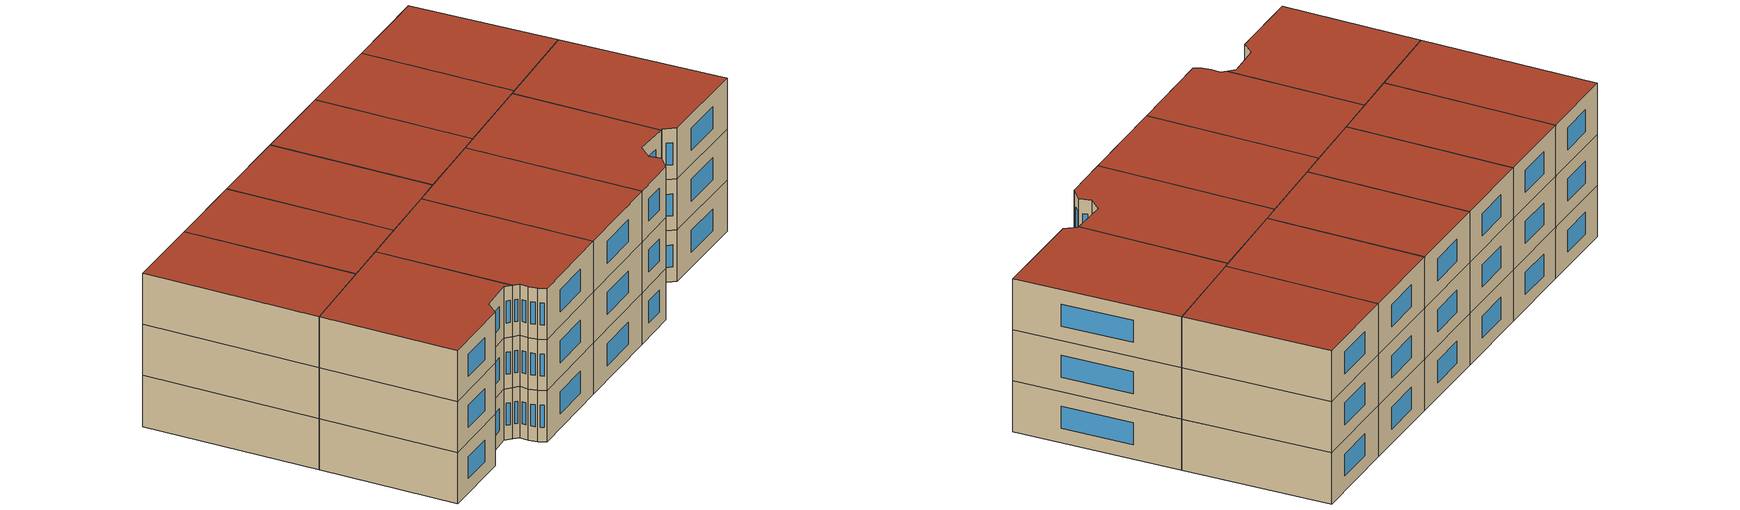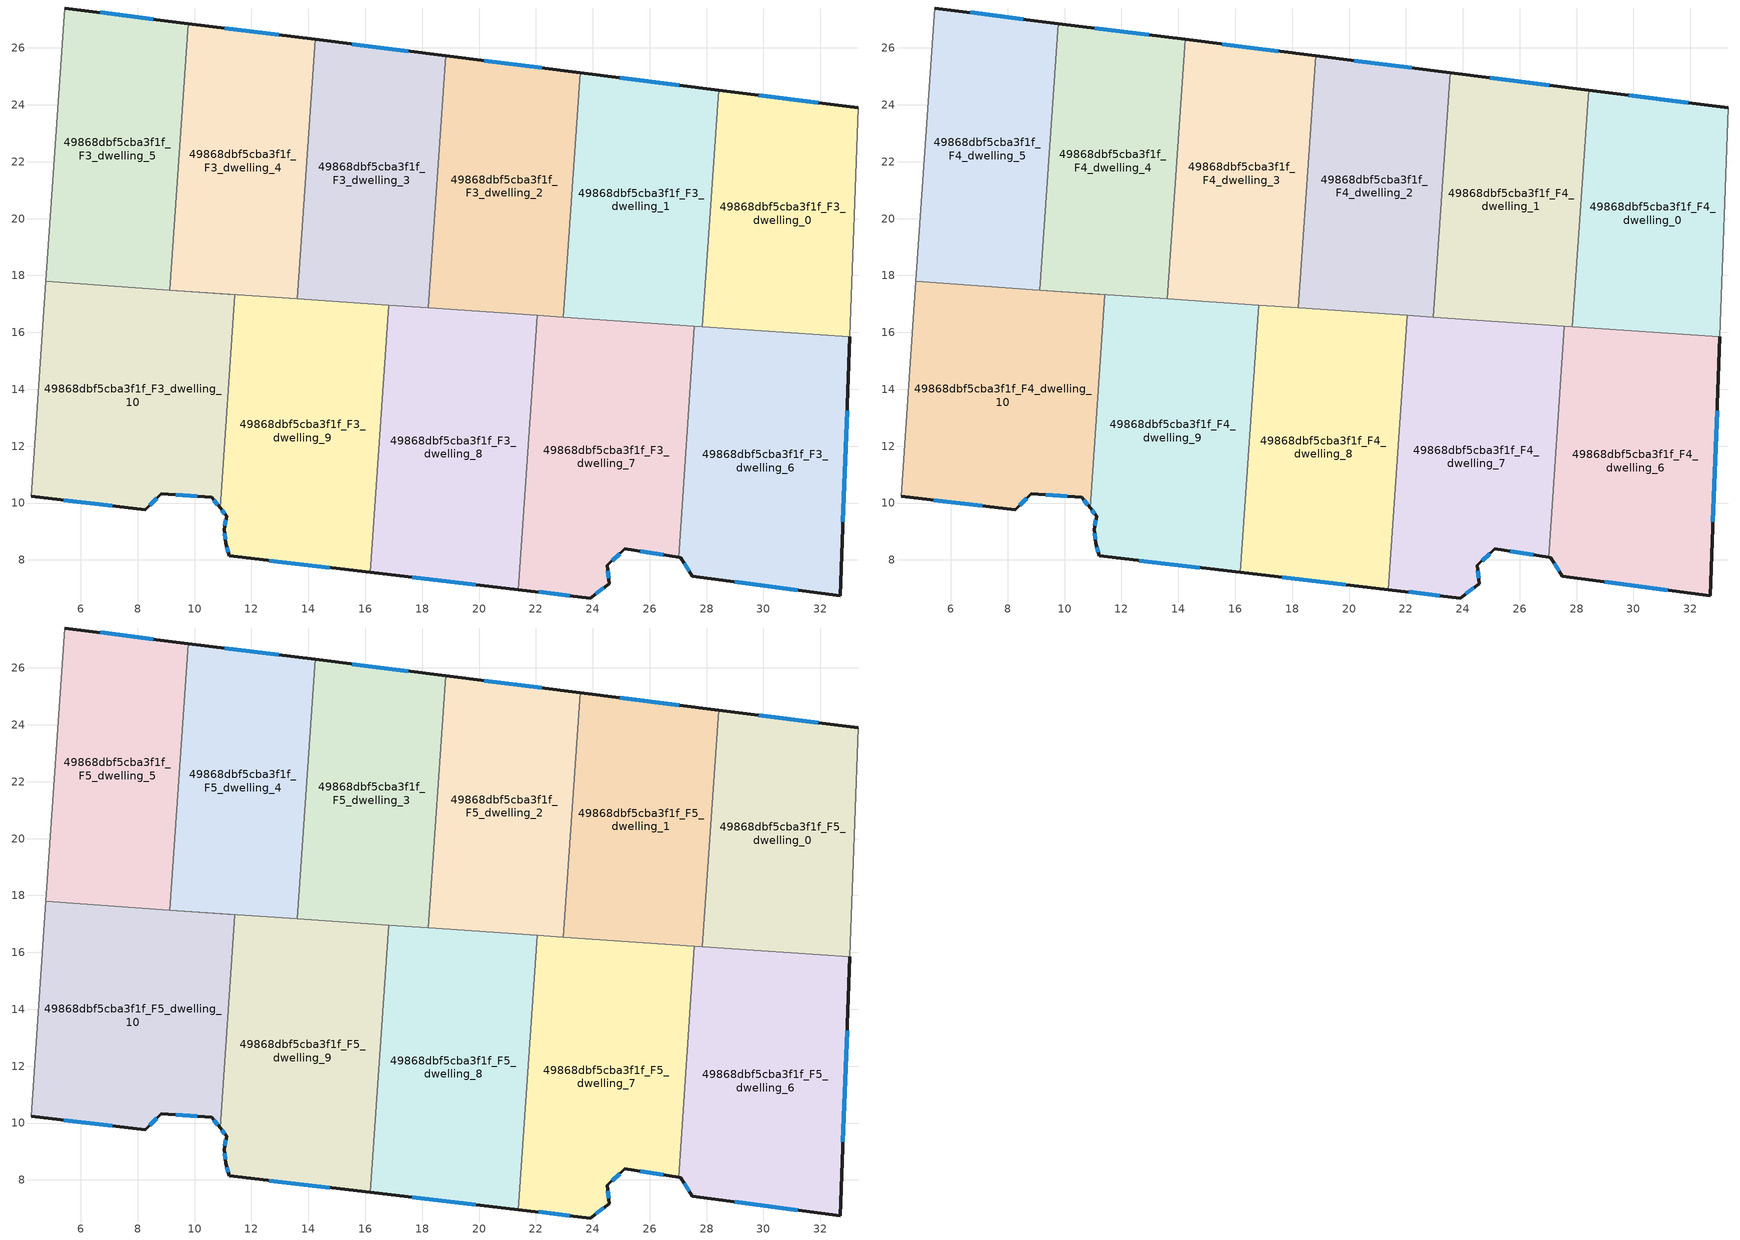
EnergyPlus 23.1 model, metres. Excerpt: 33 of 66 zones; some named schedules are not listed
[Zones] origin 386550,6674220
49868dbf5cba3f1f_F3_dwelling_0
 floor to 49868dbf5cba3f1f_F2_dwelling_0 (EU_floor_Construction): 33.34,23.9 33.03,15.84 27.85,16.2 28.42,24.52 z9
 wall outside (EU_wall_Construction): 33.34,23.9 28.42,24.52 z9:12
 wall adiabatic (EU_wall_Construction): 33.03,15.84 33.34,23.9 z9:12
 wall to 49868dbf5cba3f1f_F3_dwelling_1 (EU_wall_Construction): 28.42,24.52 27.85,16.2 z9:12
 wall to 49868dbf5cba3f1f_F3_dwelling_6 (EU_wall_Construction): 27.85,16.2 33.03,15.84 z9:12
 window (EU_Window_Construction): 31.93,24.08 29.83,24.34 z9.86:11.14
49868dbf5cba3f1f_F3_dwelling_1
 floor to 49868dbf5cba3f1f_F2_dwelling_1 (EU_floor_Construction): 28.42,24.52 27.85,16.2 22.96,16.53 23.55,25.13 z9
 wall outside (EU_wall_Construction): 28.42,24.52 23.55,25.13 z9:12
 wall to 49868dbf5cba3f1f_F3_dwelling_2 (EU_wall_Construction): 23.55,25.13 22.96,16.53 z9:12
 wall to 49868dbf5cba3f1f_F3_dwelling_7 (EU_wall_Construction): 22.96,16.53 27.57,16.21 z9:12
 wall to 49868dbf5cba3f1f_F3_dwelling_6 (EU_wall_Construction): 27.57,16.21 27.85,16.2 z9:12
 window (EU_Window_Construction): 27.03,24.69 24.94,24.96 z9.86:11.14
49868dbf5cba3f1f_F3_dwelling_10
 floor to 49868dbf5cba3f1f_F2_dwelling_10 (EU_floor_Construction): 11.41,17.33 10.89,9.83 10.6,10.21 8.83,10.33 8.26,9.76 4.25,10.24 4.77,17.79 z9
 wall outside (EU_wall_Construction): 4.25,10.24 8.26,9.76 8.83,10.33 10.6,10.21 10.89,9.83 z9:12
 wall adiabatic (EU_wall_Construction): 4.77,17.79 4.25,10.24 z9:12
 wall to 49868dbf5cba3f1f_F3_dwelling_9 (EU_wall_Construction): 10.89,9.83 11.41,17.33 9.13,17.49 z9:12
 wall to 49868dbf5cba3f1f_F3_dwelling_5 (EU_wall_Construction): 9.13,17.49 4.77,17.79 z9:12
 window (EU_Window_Construction): 5.4,10.1 7.11,9.9 / 10.68,10.1 10.81,9.94 / 9.34,10.29 10.09,10.24 / 8.42,9.92 8.67,10.17 z9.86:11.14
49868dbf5cba3f1f_F3_dwelling_2
 floor to 49868dbf5cba3f1f_F2_dwelling_2 (EU_floor_Construction): 23.55,25.13 22.96,16.53 18.21,16.86 18.83,25.72 z9
 wall outside (EU_wall_Construction): 23.55,25.13 18.83,25.72 z9:12
 wall to 49868dbf5cba3f1f_F3_dwelling_3 (EU_wall_Construction): 18.83,25.72 18.21,16.86 z9:12
 wall to 49868dbf5cba3f1f_F3_dwelling_8 (EU_wall_Construction): 18.21,16.86 22.04,16.6 z9:12
 wall to 49868dbf5cba3f1f_F3_dwelling_7 (EU_wall_Construction): 22.04,16.6 22.96,16.53 z9:12
 window (EU_Window_Construction): 22.2,25.3 20.18,25.55 z9.86:11.14
49868dbf5cba3f1f_F3_dwelling_3
 floor to 49868dbf5cba3f1f_F2_dwelling_3 (EU_floor_Construction): 18.83,25.72 18.21,16.86 13.61,17.18 14.24,26.3 z9
 wall outside (EU_wall_Construction): 18.83,25.72 14.24,26.3 z9:12
 wall to 49868dbf5cba3f1f_F3_dwelling_4 (EU_wall_Construction): 14.24,26.3 13.61,17.18 z9:12
 wall to 49868dbf5cba3f1f_F3_dwelling_9 (EU_wall_Construction): 13.61,17.18 16.82,16.96 z9:12
 wall to 49868dbf5cba3f1f_F3_dwelling_8 (EU_wall_Construction): 16.82,16.96 18.21,16.86 z9:12
 window (EU_Window_Construction): 17.52,25.89 15.55,26.13 z9.86:11.14
49868dbf5cba3f1f_F3_dwelling_4
 floor to 49868dbf5cba3f1f_F2_dwelling_4 (EU_floor_Construction): 14.24,26.3 13.61,17.18 9.13,17.49 9.78,26.86 z9
 wall outside (EU_wall_Construction): 14.24,26.3 9.78,26.86 z9:12
 wall to 49868dbf5cba3f1f_F3_dwelling_5 (EU_wall_Construction): 9.78,26.86 9.13,17.49 z9:12
 wall to 49868dbf5cba3f1f_F3_dwelling_9 (EU_wall_Construction): 9.13,17.49 13.61,17.18 z9:12
 window (EU_Window_Construction): 12.97,26.46 11.05,26.7 z9.86:11.14
49868dbf5cba3f1f_F3_dwelling_5
 floor to 49868dbf5cba3f1f_F2_dwelling_5 (EU_floor_Construction): 9.78,26.86 9.13,17.49 4.77,17.79 5.44,27.4 z9
 wall outside (EU_wall_Construction): 9.78,26.86 5.44,27.4 z9:12
 wall adiabatic (EU_wall_Construction): 5.44,27.4 4.77,17.79 z9:12
 window (EU_Window_Construction): 8.54,27.01 6.68,27.25 z9.86:11.14
49868dbf5cba3f1f_F3_dwelling_6
 floor to 49868dbf5cba3f1f_F2_dwelling_6 (EU_floor_Construction): 33.03,15.84 32.7,6.74 27.5,7.43 27.1,8.07 27.01,8.09 27.57,16.21 z9
 wall outside (EU_wall_Construction): 27.01,8.09 27.1,8.07 27.5,7.43 32.7,6.74 33.03,15.84 z9:12
 wall to 49868dbf5cba3f1f_F3_dwelling_7 (EU_wall_Construction): 27.57,16.21 27.01,8.09 z9:12
 window (EU_Window_Construction): 32.79,9.34 32.94,13.24 / 28.98,7.23 31.21,6.94 / 27.21,7.89 27.38,7.61 z9.86:11.14
49868dbf5cba3f1f_F3_dwelling_7
 floor to 49868dbf5cba3f1f_F2_dwelling_7 (EU_floor_Construction): 27.57,16.21 27.01,8.09 25.13,8.39 24.51,7.81 24.58,7.16 23.91,6.66 21.37,6.96 22.04,16.6 z9
 wall outside (EU_wall_Construction): 21.37,6.96 23.91,6.66 24.58,7.16 24.51,7.81 25.13,8.39 27.01,8.09 z9:12
 wall to 49868dbf5cba3f1f_F3_dwelling_8 (EU_wall_Construction): 22.04,16.6 21.37,6.96 z9:12
 window (EU_Window_Construction): 24.1,6.8 24.39,7.02 / 22.1,6.87 23.19,6.75 / 25.67,8.3 26.47,8.17 / 24.69,7.98 24.95,8.23 / 24.56,7.35 24.53,7.63 z9.86:11.14
49868dbf5cba3f1f_F3_dwelling_8
 floor to 49868dbf5cba3f1f_F2_dwelling_8 (EU_floor_Construction): 22.04,16.6 21.37,6.96 16.17,7.57 16.82,16.96 z9
 wall outside (EU_wall_Construction): 16.17,7.57 21.37,6.96 z9:12
 wall to 49868dbf5cba3f1f_F3_dwelling_9 (EU_wall_Construction): 16.82,16.96 16.17,7.57 z9:12
 window (EU_Window_Construction): 17.66,7.39 19.89,7.13 z9.86:11.14
49868dbf5cba3f1f_F3_dwelling_9
 floor to 49868dbf5cba3f1f_F2_dwelling_9 (EU_floor_Construction): 16.82,16.96 16.17,7.57 11.22,8.14 11.09,8.58 11.04,9.08 11.12,9.54 10.89,9.83 11.41,17.33 9.13,17.49 z9
 wall outside (EU_wall_Construction): 10.89,9.83 11.12,9.54 11.04,9.08 11.09,8.58 11.22,8.14 16.17,7.57 z9:12
 window (EU_Window_Construction): 10.96,9.75 11.06,9.63 / 12.63,7.98 14.76,7.73 / 11.13,8.45 11.18,8.27 / 11.06,8.93 11.08,8.72 / 11.1,9.41 11.07,9.21 z9.86:11.14
49868dbf5cba3f1f_F4_dwelling_0
 floor to 49868dbf5cba3f1f_F3_dwelling_0 (EU_floor_Construction): 33.34,23.9 33.03,15.84 27.85,16.2 28.42,24.52 z12
 wall outside (EU_wall_Construction): 33.34,23.9 28.42,24.52 z12:15
 wall adiabatic (EU_wall_Construction): 33.03,15.84 33.34,23.9 z12:15
 wall to 49868dbf5cba3f1f_F4_dwelling_1 (EU_wall_Construction): 28.42,24.52 27.85,16.2 z12:15
 wall to 49868dbf5cba3f1f_F4_dwelling_6 (EU_wall_Construction): 27.85,16.2 33.03,15.84 z12:15
 window (EU_Window_Construction): 31.93,24.08 29.83,24.34 z12.86:14.14
49868dbf5cba3f1f_F4_dwelling_1
 floor to 49868dbf5cba3f1f_F3_dwelling_1 (EU_floor_Construction): 28.42,24.52 27.85,16.2 22.96,16.53 23.55,25.13 z12
 wall outside (EU_wall_Construction): 28.42,24.52 23.55,25.13 z12:15
 wall to 49868dbf5cba3f1f_F4_dwelling_2 (EU_wall_Construction): 23.55,25.13 22.96,16.53 z12:15
 wall to 49868dbf5cba3f1f_F4_dwelling_7 (EU_wall_Construction): 22.96,16.53 27.57,16.21 z12:15
 wall to 49868dbf5cba3f1f_F4_dwelling_6 (EU_wall_Construction): 27.57,16.21 27.85,16.2 z12:15
 window (EU_Window_Construction): 27.03,24.69 24.94,24.96 z12.86:14.14
49868dbf5cba3f1f_F4_dwelling_10
 floor to 49868dbf5cba3f1f_F3_dwelling_10 (EU_floor_Construction): 11.41,17.33 10.89,9.83 10.6,10.21 8.83,10.33 8.26,9.76 4.25,10.24 4.77,17.79 z12
 wall outside (EU_wall_Construction): 4.25,10.24 8.26,9.76 8.83,10.33 10.6,10.21 10.89,9.83 z12:15
 wall adiabatic (EU_wall_Construction): 4.77,17.79 4.25,10.24 z12:15
 wall to 49868dbf5cba3f1f_F4_dwelling_9 (EU_wall_Construction): 10.89,9.83 11.41,17.33 9.13,17.49 z12:15
 wall to 49868dbf5cba3f1f_F4_dwelling_5 (EU_wall_Construction): 9.13,17.49 4.77,17.79 z12:15
 window (EU_Window_Construction): 5.4,10.1 7.11,9.9 / 10.68,10.1 10.81,9.94 / 9.34,10.29 10.09,10.24 / 8.42,9.92 8.67,10.17 z12.86:14.14
49868dbf5cba3f1f_F4_dwelling_2
 floor to 49868dbf5cba3f1f_F3_dwelling_2 (EU_floor_Construction): 23.55,25.13 22.96,16.53 18.21,16.86 18.83,25.72 z12
 wall outside (EU_wall_Construction): 23.55,25.13 18.83,25.72 z12:15
 wall to 49868dbf5cba3f1f_F4_dwelling_3 (EU_wall_Construction): 18.83,25.72 18.21,16.86 z12:15
 wall to 49868dbf5cba3f1f_F4_dwelling_8 (EU_wall_Construction): 18.21,16.86 22.04,16.6 z12:15
 wall to 49868dbf5cba3f1f_F4_dwelling_7 (EU_wall_Construction): 22.04,16.6 22.96,16.53 z12:15
 window (EU_Window_Construction): 22.2,25.3 20.18,25.55 z12.86:14.14
49868dbf5cba3f1f_F4_dwelling_3
 floor to 49868dbf5cba3f1f_F3_dwelling_3 (EU_floor_Construction): 18.83,25.72 18.21,16.86 13.61,17.18 14.24,26.3 z12
 wall outside (EU_wall_Construction): 18.83,25.72 14.24,26.3 z12:15
 wall to 49868dbf5cba3f1f_F4_dwelling_4 (EU_wall_Construction): 14.24,26.3 13.61,17.18 z12:15
 wall to 49868dbf5cba3f1f_F4_dwelling_9 (EU_wall_Construction): 13.61,17.18 16.82,16.96 z12:15
 wall to 49868dbf5cba3f1f_F4_dwelling_8 (EU_wall_Construction): 16.82,16.96 18.21,16.86 z12:15
 window (EU_Window_Construction): 17.52,25.89 15.55,26.13 z12.86:14.14
49868dbf5cba3f1f_F4_dwelling_4
 floor to 49868dbf5cba3f1f_F3_dwelling_4 (EU_floor_Construction): 14.24,26.3 13.61,17.18 9.13,17.49 9.78,26.86 z12
 wall outside (EU_wall_Construction): 14.24,26.3 9.78,26.86 z12:15
 wall to 49868dbf5cba3f1f_F4_dwelling_5 (EU_wall_Construction): 9.78,26.86 9.13,17.49 z12:15
 wall to 49868dbf5cba3f1f_F4_dwelling_9 (EU_wall_Construction): 9.13,17.49 13.61,17.18 z12:15
 window (EU_Window_Construction): 12.97,26.46 11.05,26.7 z12.86:14.14
49868dbf5cba3f1f_F4_dwelling_5
 floor to 49868dbf5cba3f1f_F3_dwelling_5 (EU_floor_Construction): 9.78,26.86 9.13,17.49 4.77,17.79 5.44,27.4 z12
 wall outside (EU_wall_Construction): 9.78,26.86 5.44,27.4 z12:15
 wall adiabatic (EU_wall_Construction): 5.44,27.4 4.77,17.79 z12:15
 window (EU_Window_Construction): 8.54,27.01 6.68,27.25 z12.86:14.14
49868dbf5cba3f1f_F4_dwelling_6
 floor to 49868dbf5cba3f1f_F3_dwelling_6 (EU_floor_Construction): 33.03,15.84 32.7,6.74 27.5,7.43 27.1,8.07 27.01,8.09 27.57,16.21 z12
 wall outside (EU_wall_Construction): 27.01,8.09 27.1,8.07 27.5,7.43 32.7,6.74 33.03,15.84 z12:15
 wall to 49868dbf5cba3f1f_F4_dwelling_7 (EU_wall_Construction): 27.57,16.21 27.01,8.09 z12:15
 window (EU_Window_Construction): 32.79,9.34 32.94,13.24 / 28.98,7.23 31.21,6.94 / 27.21,7.89 27.38,7.61 z12.86:14.14
49868dbf5cba3f1f_F4_dwelling_7
 floor to 49868dbf5cba3f1f_F3_dwelling_7 (EU_floor_Construction): 27.57,16.21 27.01,8.09 25.13,8.39 24.51,7.81 24.58,7.16 23.91,6.66 21.37,6.96 22.04,16.6 z12
 wall outside (EU_wall_Construction): 21.37,6.96 23.91,6.66 24.58,7.16 24.51,7.81 25.13,8.39 27.01,8.09 z12:15
 wall to 49868dbf5cba3f1f_F4_dwelling_8 (EU_wall_Construction): 22.04,16.6 21.37,6.96 z12:15
 window (EU_Window_Construction): 24.1,6.8 24.39,7.02 / 22.1,6.87 23.19,6.75 / 25.67,8.3 26.47,8.17 / 24.69,7.98 24.95,8.23 / 24.56,7.35 24.53,7.63 z12.86:14.14
49868dbf5cba3f1f_F4_dwelling_8
 floor to 49868dbf5cba3f1f_F3_dwelling_8 (EU_floor_Construction): 22.04,16.6 21.37,6.96 16.17,7.57 16.82,16.96 z12
 wall outside (EU_wall_Construction): 16.17,7.57 21.37,6.96 z12:15
 wall to 49868dbf5cba3f1f_F4_dwelling_9 (EU_wall_Construction): 16.82,16.96 16.17,7.57 z12:15
 window (EU_Window_Construction): 17.66,7.39 19.89,7.13 z12.86:14.14
49868dbf5cba3f1f_F4_dwelling_9
 floor to 49868dbf5cba3f1f_F3_dwelling_9 (EU_floor_Construction): 16.82,16.96 16.17,7.57 11.22,8.14 11.09,8.58 11.04,9.08 11.12,9.54 10.89,9.83 11.41,17.33 9.13,17.49 z12
 wall outside (EU_wall_Construction): 10.89,9.83 11.12,9.54 11.04,9.08 11.09,8.58 11.22,8.14 16.17,7.57 z12:15
 window (EU_Window_Construction): 10.96,9.75 11.06,9.63 / 12.63,7.98 14.76,7.73 / 11.13,8.45 11.18,8.27 / 11.06,8.93 11.08,8.72 / 11.1,9.41 11.07,9.21 z12.86:14.14
49868dbf5cba3f1f_F5_dwelling_0
 floor to 49868dbf5cba3f1f_F4_dwelling_0 (EU_floor_Construction): 33.34,23.9 33.03,15.84 27.85,16.2 28.42,24.52 z15
 wall outside (EU_wall_Construction): 33.34,23.9 28.42,24.52 z15:18
 wall adiabatic (EU_wall_Construction): 33.03,15.84 33.34,23.9 z15:18
 wall to 49868dbf5cba3f1f_F5_dwelling_1 (EU_wall_Construction): 28.42,24.52 27.85,16.2 z15:18
 wall to 49868dbf5cba3f1f_F5_dwelling_6 (EU_wall_Construction): 27.85,16.2 33.03,15.84 z15:18
 window (EU_Window_Construction): 31.93,24.08 29.83,24.34 z15.86:17.14
 roof outside (EU_roof_Construction): 33.03,15.84 33.34,23.9 28.42,24.52 27.85,16.2 z18
49868dbf5cba3f1f_F5_dwelling_1
 floor to 49868dbf5cba3f1f_F4_dwelling_1 (EU_floor_Construction): 28.42,24.52 27.85,16.2 22.96,16.53 23.55,25.13 z15
 wall outside (EU_wall_Construction): 28.42,24.52 23.55,25.13 z15:18
 wall to 49868dbf5cba3f1f_F5_dwelling_2 (EU_wall_Construction): 23.55,25.13 22.96,16.53 z15:18
 wall to 49868dbf5cba3f1f_F5_dwelling_7 (EU_wall_Construction): 22.96,16.53 27.57,16.21 z15:18
 wall to 49868dbf5cba3f1f_F5_dwelling_6 (EU_wall_Construction): 27.57,16.21 27.85,16.2 z15:18
 window (EU_Window_Construction): 27.03,24.69 24.94,24.96 z15.86:17.14
 roof outside (EU_roof_Construction): 27.85,16.2 28.42,24.52 23.55,25.13 22.96,16.53 z18
49868dbf5cba3f1f_F5_dwelling_10
 floor to 49868dbf5cba3f1f_F4_dwelling_10 (EU_floor_Construction): 11.41,17.33 10.89,9.83 10.6,10.21 8.83,10.33 8.26,9.76 4.25,10.24 4.77,17.79 z15
 wall outside (EU_wall_Construction): 4.25,10.24 8.26,9.76 8.83,10.33 10.6,10.21 10.89,9.83 z15:18
 wall adiabatic (EU_wall_Construction): 4.77,17.79 4.25,10.24 z15:18
 wall to 49868dbf5cba3f1f_F5_dwelling_9 (EU_wall_Construction): 10.89,9.83 11.41,17.33 9.13,17.49 z15:18
 wall to 49868dbf5cba3f1f_F5_dwelling_5 (EU_wall_Construction): 9.13,17.49 4.77,17.79 z15:18
 window (EU_Window_Construction): 5.4,10.1 7.11,9.9 / 10.68,10.1 10.81,9.94 / 9.34,10.29 10.09,10.24 / 8.42,9.92 8.67,10.17 z15.86:17.14
 roof outside (EU_roof_Construction): 10.89,9.83 11.41,17.33 4.77,17.79 4.25,10.24 8.26,9.76 8.83,10.33 10.6,10.21 z18
49868dbf5cba3f1f_F5_dwelling_2
 floor to 49868dbf5cba3f1f_F4_dwelling_2 (EU_floor_Construction): 23.55,25.13 22.96,16.53 18.21,16.86 18.83,25.72 z15
 wall outside (EU_wall_Construction): 23.55,25.13 18.83,25.72 z15:18
 wall to 49868dbf5cba3f1f_F5_dwelling_3 (EU_wall_Construction): 18.83,25.72 18.21,16.86 z15:18
 wall to 49868dbf5cba3f1f_F5_dwelling_8 (EU_wall_Construction): 18.21,16.86 22.04,16.6 z15:18
 wall to 49868dbf5cba3f1f_F5_dwelling_7 (EU_wall_Construction): 22.04,16.6 22.96,16.53 z15:18
 window (EU_Window_Construction): 22.2,25.3 20.18,25.55 z15.86:17.14
 roof outside (EU_roof_Construction): 22.96,16.53 23.55,25.13 18.83,25.72 18.21,16.86 z18
49868dbf5cba3f1f_F5_dwelling_3
 floor to 49868dbf5cba3f1f_F4_dwelling_3 (EU_floor_Construction): 18.83,25.72 18.21,16.86 13.61,17.18 14.24,26.3 z15
 wall outside (EU_wall_Construction): 18.83,25.72 14.24,26.3 z15:18
 wall to 49868dbf5cba3f1f_F5_dwelling_4 (EU_wall_Construction): 14.24,26.3 13.61,17.18 z15:18
 wall to 49868dbf5cba3f1f_F5_dwelling_9 (EU_wall_Construction): 13.61,17.18 16.82,16.96 z15:18
 wall to 49868dbf5cba3f1f_F5_dwelling_8 (EU_wall_Construction): 16.82,16.96 18.21,16.86 z15:18
 window (EU_Window_Construction): 17.52,25.89 15.55,26.13 z15.86:17.14
 roof outside (EU_roof_Construction): 18.21,16.86 18.83,25.72 14.24,26.3 13.61,17.18 z18
49868dbf5cba3f1f_F5_dwelling_4
 floor to 49868dbf5cba3f1f_F4_dwelling_4 (EU_floor_Construction): 14.24,26.3 13.61,17.18 9.13,17.49 9.78,26.86 z15
 wall outside (EU_wall_Construction): 14.24,26.3 9.78,26.86 z15:18
 wall to 49868dbf5cba3f1f_F5_dwelling_5 (EU_wall_Construction): 9.78,26.86 9.13,17.49 z15:18
 wall to 49868dbf5cba3f1f_F5_dwelling_9 (EU_wall_Construction): 9.13,17.49 13.61,17.18 z15:18
 window (EU_Window_Construction): 12.97,26.46 11.05,26.7 z15.86:17.14
 roof outside (EU_roof_Construction): 13.61,17.18 14.24,26.3 9.78,26.86 9.13,17.49 z18
49868dbf5cba3f1f_F5_dwelling_5
 floor to 49868dbf5cba3f1f_F4_dwelling_5 (EU_floor_Construction): 9.78,26.86 9.13,17.49 4.77,17.79 5.44,27.4 z15
 wall outside (EU_wall_Construction): 9.78,26.86 5.44,27.4 z15:18
 wall adiabatic (EU_wall_Construction): 5.44,27.4 4.77,17.79 z15:18
 window (EU_Window_Construction): 8.54,27.01 6.68,27.25 z15.86:17.14
 roof outside (EU_roof_Construction): 9.13,17.49 9.78,26.86 5.44,27.4 4.77,17.79 z18
49868dbf5cba3f1f_F5_dwelling_6
 floor to 49868dbf5cba3f1f_F4_dwelling_6 (EU_floor_Construction): 33.03,15.84 32.7,6.74 27.5,7.43 27.1,8.07 27.01,8.09 27.57,16.21 z15
 wall outside (EU_wall_Construction): 27.01,8.09 27.1,8.07 27.5,7.43 32.7,6.74 33.03,15.84 z15:18
 wall to 49868dbf5cba3f1f_F5_dwelling_7 (EU_wall_Construction): 27.57,16.21 27.01,8.09 z15:18
 window (EU_Window_Construction): 32.79,9.34 32.94,13.24 / 28.98,7.23 31.21,6.94 / 27.21,7.89 27.38,7.61 z15.86:17.14
 roof outside (EU_roof_Construction): 32.7,6.74 33.03,15.84 27.57,16.21 27.01,8.09 27.1,8.07 27.5,7.43 z18
49868dbf5cba3f1f_F5_dwelling_7
 floor to 49868dbf5cba3f1f_F4_dwelling_7 (EU_floor_Construction): 27.57,16.21 27.01,8.09 25.13,8.39 24.51,7.81 24.58,7.16 23.91,6.66 21.37,6.96 22.04,16.6 z15
 wall outside (EU_wall_Construction): 21.37,6.96 23.91,6.66 24.58,7.16 24.51,7.81 25.13,8.39 27.01,8.09 z15:18
 wall to 49868dbf5cba3f1f_F5_dwelling_8 (EU_wall_Construction): 22.04,16.6 21.37,6.96 z15:18
 window (EU_Window_Construction): 24.1,6.8 24.39,7.02 / 22.1,6.87 23.19,6.75 / 25.67,8.3 26.47,8.17 / 24.69,7.98 24.95,8.23 / 24.56,7.35 24.53,7.63 z15.86:17.14
 roof outside (EU_roof_Construction): 27.01,8.09 27.57,16.21 22.04,16.6 21.37,6.96 23.91,6.66 24.58,7.16 24.51,7.81 25.13,8.39 z18
49868dbf5cba3f1f_F5_dwelling_8
 floor to 49868dbf5cba3f1f_F4_dwelling_8 (EU_floor_Construction): 22.04,16.6 21.37,6.96 16.17,7.57 16.82,16.96 z15
 wall outside (EU_wall_Construction): 16.17,7.57 21.37,6.96 z15:18
 wall to 49868dbf5cba3f1f_F5_dwelling_9 (EU_wall_Construction): 16.82,16.96 16.17,7.57 z15:18
 window (EU_Window_Construction): 17.66,7.39 19.89,7.13 z15.86:17.14
 roof outside (EU_roof_Construction): 21.37,6.96 22.04,16.6 16.82,16.96 16.17,7.57 z18
49868dbf5cba3f1f_F5_dwelling_9
 floor to 49868dbf5cba3f1f_F4_dwelling_9 (EU_floor_Construction): 16.82,16.96 16.17,7.57 11.22,8.14 11.09,8.58 11.04,9.08 11.12,9.54 10.89,9.83 11.41,17.33 9.13,17.49 z15
 wall outside (EU_wall_Construction): 10.89,9.83 11.12,9.54 11.04,9.08 11.09,8.58 11.22,8.14 16.17,7.57 z15:18
 window (EU_Window_Construction): 10.96,9.75 11.06,9.63 / 12.63,7.98 14.76,7.73 / 11.13,8.45 11.18,8.27 / 11.06,8.93 11.08,8.72 / 11.1,9.41 11.07,9.21 z15.86:17.14
 roof outside (EU_roof_Construction): 16.17,7.57 16.82,16.96 9.13,17.49 11.41,17.33 10.89,9.83 11.12,9.54 11.04,9.08 11.09,8.58 11.22,8.14 z18
[Building]
EU S2 Campaign: North Axis=0; Terrain=City; Solar Distribution=FullExterior
[Site:Location]
Helsinki-Vantaa.AP: Latitude=60.317; Longitude=24.963; Time Zone=2; Elevation=54.6
[SizingPeriod:WeatherFileDays]
AnnualSizingPeriod: Begin Month=1; Begin Day of Month=1; End Month=12; End Day of Month=31; Day of Week for Start Day=Monday; Use Weather File Daylight Saving Period=No; Use Weather File Rain and Snow Indicators=No
[MATERIAL]
EU_InternalMass_Material: Roughness=MediumRough; Thickness=0.1; Conductivity=1; Density=1800; Specific Heat=900; Thermal Absorptance=0.9; Solar Absorptance=0.7; Visible Absorptance=0.7
[MATERIAL:NOMASS] Roughness=MediumRough; Thermal Absorptance=0.9; Solar Absorptance=0.7; Visible Absorptance=0.7
Name | Thermal Resistance
EU_wall_NoMass | 1.10183
EU_roof_NoMass; EU_floor_NoMass | 1.70606
[WINDOWMATERIAL:SIMPLEGLAZINGSYSTEM]
EU_Window_SimpleGlazing: UFactor=3.11035; Solar Heat Gain Coefficient=0.8; Visible Transmittance=0.8
[CONSTRUCTION]
EU_wall_Construction: EU_wall_NoMass
EU_roof_Construction: EU_roof_NoMass
EU_floor_Construction: EU_floor_NoMass
EU_Window_Construction: EU_Window_SimpleGlazing
EU_InternalMass_Construction: EU_InternalMass_Material
[ZONE] Type=1; Multiplier=1; Ceiling Height=autocalculate; Floor Area=autocalculate; Part of Total Floor Area=Yes
Name | Volume
49868dbf5cba3f1f_F3_dwelling_0; 49868dbf5cba3f1f_F4_dwelling_0; 49868dbf5cba3f1f_F5_dwelling_0 | 124.794
49868dbf5cba3f1f_F3_dwelling_1; 49868dbf5cba3f1f_F4_dwelling_1; 49868dbf5cba3f1f_F5_dwelling_1 | 124.765
49868dbf5cba3f1f_F3_dwelling_10; 49868dbf5cba3f1f_F4_dwelling_10; 49868dbf5cba3f1f_F5_dwelling_10 | 149.733
49868dbf5cba3f1f_F3_dwelling_2; 49868dbf5cba3f1f_F4_dwelling_2; 49868dbf5cba3f1f_F5_dwelling_2 | 124.795
49868dbf5cba3f1f_F3_dwelling_3; 49868dbf5cba3f1f_F4_dwelling_3; 49868dbf5cba3f1f_F5_dwelling_3 | 124.753
49868dbf5cba3f1f_F3_dwelling_4; 49868dbf5cba3f1f_F4_dwelling_4; 49868dbf5cba3f1f_F5_dwelling_4 | 124.785
49868dbf5cba3f1f_F3_dwelling_5; 49868dbf5cba3f1f_F4_dwelling_5; 49868dbf5cba3f1f_F5_dwelling_5 | 124.786
49868dbf5cba3f1f_F3_dwelling_6; 49868dbf5cba3f1f_F4_dwelling_6; 49868dbf5cba3f1f_F5_dwelling_6 | 149.72
49868dbf5cba3f1f_F3_dwelling_7; 49868dbf5cba3f1f_F4_dwelling_7; 49868dbf5cba3f1f_F5_dwelling_7; 49868dbf5cba3f1f_F3_dwelling_8; 49868dbf5cba3f1f_F4_dwelling_8; 49868dbf5cba3f1f_F5_dwelling_8 | 149.737
49868dbf5cba3f1f_F3_dwelling_9; 49868dbf5cba3f1f_F4_dwelling_9; 49868dbf5cba3f1f_F5_dwelling_9 | 149.758
[INTERNALMASS] Construction=EU_InternalMass_Construction
Name | Zone or ZoneList | Surface Area
49868dbf5cba3f1f_F3_dwelling_0_EU_InternalMass | 49868dbf5cba3f1f_F3_dwelling_0 | 41.5981
49868dbf5cba3f1f_F3_dwelling_1_EU_InternalMass | 49868dbf5cba3f1f_F3_dwelling_1 | 41.5885
49868dbf5cba3f1f_F3_dwelling_2_EU_InternalMass | 49868dbf5cba3f1f_F3_dwelling_2 | 41.5985
49868dbf5cba3f1f_F3_dwelling_3_EU_InternalMass | 49868dbf5cba3f1f_F3_dwelling_3 | 41.5842
49868dbf5cba3f1f_F3_dwelling_4_EU_InternalMass | 49868dbf5cba3f1f_F3_dwelling_4 | 41.5954
49868dbf5cba3f1f_F3_dwelling_5_EU_InternalMass | 49868dbf5cba3f1f_F3_dwelling_5 | 41.5951
49868dbf5cba3f1f_F3_dwelling_6_EU_InternalMass | 49868dbf5cba3f1f_F3_dwelling_6 | 49.9071
49868dbf5cba3f1f_F3_dwelling_7_EU_InternalMass | 49868dbf5cba3f1f_F3_dwelling_7 | 49.9119
49868dbf5cba3f1f_F3_dwelling_8_EU_InternalMass | 49868dbf5cba3f1f_F3_dwelling_8 | 49.9124
49868dbf5cba3f1f_F3_dwelling_9_EU_InternalMass | 49868dbf5cba3f1f_F3_dwelling_9 | 49.9209
49868dbf5cba3f1f_F3_dwelling_10_EU_InternalMass | 49868dbf5cba3f1f_F3_dwelling_10 | 49.9105
49868dbf5cba3f1f_F4_dwelling_0_EU_InternalMass | 49868dbf5cba3f1f_F4_dwelling_0 | 41.5981
49868dbf5cba3f1f_F4_dwelling_1_EU_InternalMass | 49868dbf5cba3f1f_F4_dwelling_1 | 41.5885
49868dbf5cba3f1f_F4_dwelling_2_EU_InternalMass | 49868dbf5cba3f1f_F4_dwelling_2 | 41.5985
49868dbf5cba3f1f_F4_dwelling_3_EU_InternalMass | 49868dbf5cba3f1f_F4_dwelling_3 | 41.5842
49868dbf5cba3f1f_F4_dwelling_4_EU_InternalMass | 49868dbf5cba3f1f_F4_dwelling_4 | 41.5954
49868dbf5cba3f1f_F4_dwelling_5_EU_InternalMass | 49868dbf5cba3f1f_F4_dwelling_5 | 41.5951
49868dbf5cba3f1f_F4_dwelling_6_EU_InternalMass | 49868dbf5cba3f1f_F4_dwelling_6 | 49.9071
49868dbf5cba3f1f_F4_dwelling_7_EU_InternalMass | 49868dbf5cba3f1f_F4_dwelling_7 | 49.9119
49868dbf5cba3f1f_F4_dwelling_8_EU_InternalMass | 49868dbf5cba3f1f_F4_dwelling_8 | 49.9124
49868dbf5cba3f1f_F4_dwelling_9_EU_InternalMass | 49868dbf5cba3f1f_F4_dwelling_9 | 49.9209
49868dbf5cba3f1f_F4_dwelling_10_EU_InternalMass | 49868dbf5cba3f1f_F4_dwelling_10 | 49.9105
49868dbf5cba3f1f_F5_dwelling_0_EU_InternalMass | 49868dbf5cba3f1f_F5_dwelling_0 | 41.5981
49868dbf5cba3f1f_F5_dwelling_1_EU_InternalMass | 49868dbf5cba3f1f_F5_dwelling_1 | 41.5885
49868dbf5cba3f1f_F5_dwelling_2_EU_InternalMass | 49868dbf5cba3f1f_F5_dwelling_2 | 41.5985
49868dbf5cba3f1f_F5_dwelling_3_EU_InternalMass | 49868dbf5cba3f1f_F5_dwelling_3 | 41.5842
49868dbf5cba3f1f_F5_dwelling_4_EU_InternalMass | 49868dbf5cba3f1f_F5_dwelling_4 | 41.5954
49868dbf5cba3f1f_F5_dwelling_5_EU_InternalMass | 49868dbf5cba3f1f_F5_dwelling_5 | 41.5951
49868dbf5cba3f1f_F5_dwelling_6_EU_InternalMass | 49868dbf5cba3f1f_F5_dwelling_6 | 49.9071
49868dbf5cba3f1f_F5_dwelling_7_EU_InternalMass | 49868dbf5cba3f1f_F5_dwelling_7 | 49.9119
49868dbf5cba3f1f_F5_dwelling_8_EU_InternalMass | 49868dbf5cba3f1f_F5_dwelling_8 | 49.9124
49868dbf5cba3f1f_F5_dwelling_9_EU_InternalMass | 49868dbf5cba3f1f_F5_dwelling_9 | 49.9209
49868dbf5cba3f1f_F5_dwelling_10_EU_InternalMass | 49868dbf5cba3f1f_F5_dwelling_10 | 49.9105
[OTHEREQUIPMENT] Fuel Type=Electricity; Design Level Calculation Method=Watts/Area; Power per Zone Floor Area=1; Fraction Latent=0; Fraction Radiant=0; Fraction Lost=0; Carbon Dioxide Generation Rate=0; EndUse Subcategory=EU_Step8_InternalGains
Name | Zone or ZoneList or Space or SpaceList | Schedule
EU_Step8_InternalGain_49868dbf5cba3f1f_F3_dwelling_0_f000 | 49868dbf5cba3f1f_F3_dwelling_0 | EU_Step8_GainSchedule_49868dbf5cba3f1f_F3_dwelling_0_f000
EU_Step8_InternalGain_49868dbf5cba3f1f_F3_dwelling_1_f000 | 49868dbf5cba3f1f_F3_dwelling_1 | EU_Step8_GainSchedule_49868dbf5cba3f1f_F3_dwelling_1_f000
EU_Step8_InternalGain_49868dbf5cba3f1f_F3_dwelling_2_f000 | 49868dbf5cba3f1f_F3_dwelling_2 | EU_Step8_GainSchedule_49868dbf5cba3f1f_F3_dwelling_2_f000
EU_Step8_InternalGain_49868dbf5cba3f1f_F3_dwelling_3_f000 | 49868dbf5cba3f1f_F3_dwelling_3 | EU_Step8_GainSchedule_49868dbf5cba3f1f_F3_dwelling_3_f000
EU_Step8_InternalGain_49868dbf5cba3f1f_F3_dwelling_4_f000 | 49868dbf5cba3f1f_F3_dwelling_4 | EU_Step8_GainSchedule_49868dbf5cba3f1f_F3_dwelling_4_f000
EU_Step8_InternalGain_49868dbf5cba3f1f_F3_dwelling_5_f000 | 49868dbf5cba3f1f_F3_dwelling_5 | EU_Step8_GainSchedule_49868dbf5cba3f1f_F3_dwelling_5_f000
EU_Step8_InternalGain_49868dbf5cba3f1f_F3_dwelling_6_f000 | 49868dbf5cba3f1f_F3_dwelling_6 | EU_Step8_GainSchedule_49868dbf5cba3f1f_F3_dwelling_6_f000
EU_Step8_InternalGain_49868dbf5cba3f1f_F3_dwelling_7_f000 | 49868dbf5cba3f1f_F3_dwelling_7 | EU_Step8_GainSchedule_49868dbf5cba3f1f_F3_dwelling_7_f000
EU_Step8_InternalGain_49868dbf5cba3f1f_F3_dwelling_8_f000 | 49868dbf5cba3f1f_F3_dwelling_8 | EU_Step8_GainSchedule_49868dbf5cba3f1f_F3_dwelling_8_f000
EU_Step8_InternalGain_49868dbf5cba3f1f_F3_dwelling_9_f000 | 49868dbf5cba3f1f_F3_dwelling_9 | EU_Step8_GainSchedule_49868dbf5cba3f1f_F3_dwelling_9_f000
EU_Step8_InternalGain_49868dbf5cba3f1f_F3_dwelling_10_f000 | 49868dbf5cba3f1f_F3_dwelling_10 | EU_Step8_GainSchedule_49868dbf5cba3f1f_F3_dwelling_10_f000
EU_Step8_InternalGain_49868dbf5cba3f1f_F4_dwelling_0_f000 | 49868dbf5cba3f1f_F4_dwelling_0 | EU_Step8_GainSchedule_49868dbf5cba3f1f_F4_dwelling_0_f000
EU_Step8_InternalGain_49868dbf5cba3f1f_F4_dwelling_1_f000 | 49868dbf5cba3f1f_F4_dwelling_1 | EU_Step8_GainSchedule_49868dbf5cba3f1f_F4_dwelling_1_f000
EU_Step8_InternalGain_49868dbf5cba3f1f_F4_dwelling_2_f000 | 49868dbf5cba3f1f_F4_dwelling_2 | EU_Step8_GainSchedule_49868dbf5cba3f1f_F4_dwelling_2_f000
EU_Step8_InternalGain_49868dbf5cba3f1f_F4_dwelling_3_f000 | 49868dbf5cba3f1f_F4_dwelling_3 | EU_Step8_GainSchedule_49868dbf5cba3f1f_F4_dwelling_3_f000
EU_Step8_InternalGain_49868dbf5cba3f1f_F4_dwelling_4_f000 | 49868dbf5cba3f1f_F4_dwelling_4 | EU_Step8_GainSchedule_49868dbf5cba3f1f_F4_dwelling_4_f000
EU_Step8_InternalGain_49868dbf5cba3f1f_F4_dwelling_5_f000 | 49868dbf5cba3f1f_F4_dwelling_5 | EU_Step8_GainSchedule_49868dbf5cba3f1f_F4_dwelling_5_f000
EU_Step8_InternalGain_49868dbf5cba3f1f_F4_dwelling_6_f000 | 49868dbf5cba3f1f_F4_dwelling_6 | EU_Step8_GainSchedule_49868dbf5cba3f1f_F4_dwelling_6_f000
EU_Step8_InternalGain_49868dbf5cba3f1f_F4_dwelling_7_f000 | 49868dbf5cba3f1f_F4_dwelling_7 | EU_Step8_GainSchedule_49868dbf5cba3f1f_F4_dwelling_7_f000
EU_Step8_InternalGain_49868dbf5cba3f1f_F4_dwelling_8_f000 | 49868dbf5cba3f1f_F4_dwelling_8 | EU_Step8_GainSchedule_49868dbf5cba3f1f_F4_dwelling_8_f000
EU_Step8_InternalGain_49868dbf5cba3f1f_F4_dwelling_9_f000 | 49868dbf5cba3f1f_F4_dwelling_9 | EU_Step8_GainSchedule_49868dbf5cba3f1f_F4_dwelling_9_f000
EU_Step8_InternalGain_49868dbf5cba3f1f_F4_dwelling_10_f000 | 49868dbf5cba3f1f_F4_dwelling_10 | EU_Step8_GainSchedule_49868dbf5cba3f1f_F4_dwelling_10_f000
EU_Step8_InternalGain_49868dbf5cba3f1f_F5_dwelling_0_f000 | 49868dbf5cba3f1f_F5_dwelling_0 | EU_Step8_GainSchedule_49868dbf5cba3f1f_F5_dwelling_0_f000
EU_Step8_InternalGain_49868dbf5cba3f1f_F5_dwelling_1_f000 | 49868dbf5cba3f1f_F5_dwelling_1 | EU_Step8_GainSchedule_49868dbf5cba3f1f_F5_dwelling_1_f000
EU_Step8_InternalGain_49868dbf5cba3f1f_F5_dwelling_2_f000 | 49868dbf5cba3f1f_F5_dwelling_2 | EU_Step8_GainSchedule_49868dbf5cba3f1f_F5_dwelling_2_f000
EU_Step8_InternalGain_49868dbf5cba3f1f_F5_dwelling_3_f000 | 49868dbf5cba3f1f_F5_dwelling_3 | EU_Step8_GainSchedule_49868dbf5cba3f1f_F5_dwelling_3_f000
EU_Step8_InternalGain_49868dbf5cba3f1f_F5_dwelling_4_f000 | 49868dbf5cba3f1f_F5_dwelling_4 | EU_Step8_GainSchedule_49868dbf5cba3f1f_F5_dwelling_4_f000
EU_Step8_InternalGain_49868dbf5cba3f1f_F5_dwelling_5_f000 | 49868dbf5cba3f1f_F5_dwelling_5 | EU_Step8_GainSchedule_49868dbf5cba3f1f_F5_dwelling_5_f000
EU_Step8_InternalGain_49868dbf5cba3f1f_F5_dwelling_6_f000 | 49868dbf5cba3f1f_F5_dwelling_6 | EU_Step8_GainSchedule_49868dbf5cba3f1f_F5_dwelling_6_f000
EU_Step8_InternalGain_49868dbf5cba3f1f_F5_dwelling_7_f000 | 49868dbf5cba3f1f_F5_dwelling_7 | EU_Step8_GainSchedule_49868dbf5cba3f1f_F5_dwelling_7_f000
EU_Step8_InternalGain_49868dbf5cba3f1f_F5_dwelling_8_f000 | 49868dbf5cba3f1f_F5_dwelling_8 | EU_Step8_GainSchedule_49868dbf5cba3f1f_F5_dwelling_8_f000
EU_Step8_InternalGain_49868dbf5cba3f1f_F5_dwelling_9_f000 | 49868dbf5cba3f1f_F5_dwelling_9 | EU_Step8_GainSchedule_49868dbf5cba3f1f_F5_dwelling_9_f000
EU_Step8_InternalGain_49868dbf5cba3f1f_F5_dwelling_10_f000 | 49868dbf5cba3f1f_F5_dwelling_10 | EU_Step8_GainSchedule_49868dbf5cba3f1f_F5_dwelling_10_f000
[ZONEVENTILATION:DESIGNFLOWRATE] Schedule=EU_AlwaysOn; Design Flow Rate Calculation Method=AirChanges/Hour; Air Changes per Hour=0.756316; Ventilation Type=Natural; Fan Pressure Rise=0; Fan Total Efficiency=1; Constant Term Coefficient=1; Temperature Term Coefficient=0; Velocity Term Coefficient=0; Velocity Squared Term Coefficient=0; Minimum Indoor Temperature=-100; Maximum Indoor Temperature=100; Delta Temperature=-100; Minimum Outdoor Temperature=-100; Maximum Outdoor Temperature=100; Maximum Wind Speed=40
Name | Zone or ZoneList or Space or SpaceList
EU_ConstantAir_49868dbf5cba3f1f_F3_dwelling_0 | 49868dbf5cba3f1f_F3_dwelling_0
EU_ConstantAir_49868dbf5cba3f1f_F3_dwelling_1 | 49868dbf5cba3f1f_F3_dwelling_1
EU_ConstantAir_49868dbf5cba3f1f_F3_dwelling_2 | 49868dbf5cba3f1f_F3_dwelling_2
EU_ConstantAir_49868dbf5cba3f1f_F3_dwelling_3 | 49868dbf5cba3f1f_F3_dwelling_3
EU_ConstantAir_49868dbf5cba3f1f_F3_dwelling_4 | 49868dbf5cba3f1f_F3_dwelling_4
EU_ConstantAir_49868dbf5cba3f1f_F3_dwelling_5 | 49868dbf5cba3f1f_F3_dwelling_5
EU_ConstantAir_49868dbf5cba3f1f_F3_dwelling_6 | 49868dbf5cba3f1f_F3_dwelling_6
EU_ConstantAir_49868dbf5cba3f1f_F3_dwelling_7 | 49868dbf5cba3f1f_F3_dwelling_7
EU_ConstantAir_49868dbf5cba3f1f_F3_dwelling_8 | 49868dbf5cba3f1f_F3_dwelling_8
EU_ConstantAir_49868dbf5cba3f1f_F3_dwelling_9 | 49868dbf5cba3f1f_F3_dwelling_9
EU_ConstantAir_49868dbf5cba3f1f_F3_dwelling_10 | 49868dbf5cba3f1f_F3_dwelling_10
EU_ConstantAir_49868dbf5cba3f1f_F4_dwelling_0 | 49868dbf5cba3f1f_F4_dwelling_0
EU_ConstantAir_49868dbf5cba3f1f_F4_dwelling_1 | 49868dbf5cba3f1f_F4_dwelling_1
EU_ConstantAir_49868dbf5cba3f1f_F4_dwelling_2 | 49868dbf5cba3f1f_F4_dwelling_2
EU_ConstantAir_49868dbf5cba3f1f_F4_dwelling_3 | 49868dbf5cba3f1f_F4_dwelling_3
EU_ConstantAir_49868dbf5cba3f1f_F4_dwelling_4 | 49868dbf5cba3f1f_F4_dwelling_4
EU_ConstantAir_49868dbf5cba3f1f_F4_dwelling_5 | 49868dbf5cba3f1f_F4_dwelling_5
EU_ConstantAir_49868dbf5cba3f1f_F4_dwelling_6 | 49868dbf5cba3f1f_F4_dwelling_6
EU_ConstantAir_49868dbf5cba3f1f_F4_dwelling_7 | 49868dbf5cba3f1f_F4_dwelling_7
EU_ConstantAir_49868dbf5cba3f1f_F4_dwelling_8 | 49868dbf5cba3f1f_F4_dwelling_8
EU_ConstantAir_49868dbf5cba3f1f_F4_dwelling_9 | 49868dbf5cba3f1f_F4_dwelling_9
EU_ConstantAir_49868dbf5cba3f1f_F4_dwelling_10 | 49868dbf5cba3f1f_F4_dwelling_10
EU_ConstantAir_49868dbf5cba3f1f_F5_dwelling_0 | 49868dbf5cba3f1f_F5_dwelling_0
EU_ConstantAir_49868dbf5cba3f1f_F5_dwelling_1 | 49868dbf5cba3f1f_F5_dwelling_1
EU_ConstantAir_49868dbf5cba3f1f_F5_dwelling_2 | 49868dbf5cba3f1f_F5_dwelling_2
EU_ConstantAir_49868dbf5cba3f1f_F5_dwelling_3 | 49868dbf5cba3f1f_F5_dwelling_3
EU_ConstantAir_49868dbf5cba3f1f_F5_dwelling_4 | 49868dbf5cba3f1f_F5_dwelling_4
EU_ConstantAir_49868dbf5cba3f1f_F5_dwelling_5 | 49868dbf5cba3f1f_F5_dwelling_5
EU_ConstantAir_49868dbf5cba3f1f_F5_dwelling_6 | 49868dbf5cba3f1f_F5_dwelling_6
EU_ConstantAir_49868dbf5cba3f1f_F5_dwelling_7 | 49868dbf5cba3f1f_F5_dwelling_7
EU_ConstantAir_49868dbf5cba3f1f_F5_dwelling_8 | 49868dbf5cba3f1f_F5_dwelling_8
EU_ConstantAir_49868dbf5cba3f1f_F5_dwelling_9 | 49868dbf5cba3f1f_F5_dwelling_9
EU_ConstantAir_49868dbf5cba3f1f_F5_dwelling_10 | 49868dbf5cba3f1f_F5_dwelling_10
[HVACTEMPLATE:ZONE:IDEALLOADSAIRSYSTEM] System Availability Schedule=EU_AlwaysOn; Maximum Heating Supply Air Temperature=50; Minimum Cooling Supply Air Temperature=13; Maximum Heating Supply Air Humidity Ratio=0.0156; Minimum Cooling Supply Air Humidity Ratio=0.0077; Heating Limit=NoLimit; Cooling Limit=NoLimit; Heating Availability Schedule=EU_AlwaysOn; Cooling Availability Schedule=EU_CoolingOff; Dehumidification Control Type=ConstantSensibleHeatRatio; Cooling Sensible Heat Ratio=0.7; Dehumidification Setpoint=60; Humidification Control Type=None; Humidification Setpoint=30; Outdoor Air Method=None; Outdoor Air Flow Rate per Person=0.00944; Outdoor Air Flow Rate per Zone Floor Area=0; Outdoor Air Flow Rate per Zone=0; Demand Controlled Ventilation Type=None; Outdoor Air Economizer Type=NoEconomizer; Heat Recovery Type=None; Sensible Heat Recovery Effectiveness=0.7; Latent Heat Recovery Effectiveness=0.65
Name | Template Thermostat
49868dbf5cba3f1f_F3_dwelling_0 | EU_HeatOnly_49868dbf5cba3f1f_F3_dwelling_0
49868dbf5cba3f1f_F3_dwelling_1 | EU_HeatOnly_49868dbf5cba3f1f_F3_dwelling_1
49868dbf5cba3f1f_F3_dwelling_2 | EU_HeatOnly_49868dbf5cba3f1f_F3_dwelling_2
49868dbf5cba3f1f_F3_dwelling_3 | EU_HeatOnly_49868dbf5cba3f1f_F3_dwelling_3
49868dbf5cba3f1f_F3_dwelling_4 | EU_HeatOnly_49868dbf5cba3f1f_F3_dwelling_4
49868dbf5cba3f1f_F3_dwelling_5 | EU_HeatOnly_49868dbf5cba3f1f_F3_dwelling_5
49868dbf5cba3f1f_F3_dwelling_6 | EU_HeatOnly_49868dbf5cba3f1f_F3_dwelling_6
49868dbf5cba3f1f_F3_dwelling_7 | EU_HeatOnly_49868dbf5cba3f1f_F3_dwelling_7
49868dbf5cba3f1f_F3_dwelling_8 | EU_HeatOnly_49868dbf5cba3f1f_F3_dwelling_8
49868dbf5cba3f1f_F3_dwelling_9 | EU_HeatOnly_49868dbf5cba3f1f_F3_dwelling_9
49868dbf5cba3f1f_F3_dwelling_10 | EU_HeatOnly_49868dbf5cba3f1f_F3_dwelling_10
49868dbf5cba3f1f_F4_dwelling_0 | EU_HeatOnly_49868dbf5cba3f1f_F4_dwelling_0
49868dbf5cba3f1f_F4_dwelling_1 | EU_HeatOnly_49868dbf5cba3f1f_F4_dwelling_1
49868dbf5cba3f1f_F4_dwelling_2 | EU_HeatOnly_49868dbf5cba3f1f_F4_dwelling_2
49868dbf5cba3f1f_F4_dwelling_3 | EU_HeatOnly_49868dbf5cba3f1f_F4_dwelling_3
49868dbf5cba3f1f_F4_dwelling_4 | EU_HeatOnly_49868dbf5cba3f1f_F4_dwelling_4
49868dbf5cba3f1f_F4_dwelling_5 | EU_HeatOnly_49868dbf5cba3f1f_F4_dwelling_5
49868dbf5cba3f1f_F4_dwelling_6 | EU_HeatOnly_49868dbf5cba3f1f_F4_dwelling_6
49868dbf5cba3f1f_F4_dwelling_7 | EU_HeatOnly_49868dbf5cba3f1f_F4_dwelling_7
49868dbf5cba3f1f_F4_dwelling_8 | EU_HeatOnly_49868dbf5cba3f1f_F4_dwelling_8
49868dbf5cba3f1f_F4_dwelling_9 | EU_HeatOnly_49868dbf5cba3f1f_F4_dwelling_9
49868dbf5cba3f1f_F4_dwelling_10 | EU_HeatOnly_49868dbf5cba3f1f_F4_dwelling_10
49868dbf5cba3f1f_F5_dwelling_0 | EU_HeatOnly_49868dbf5cba3f1f_F5_dwelling_0
49868dbf5cba3f1f_F5_dwelling_1 | EU_HeatOnly_49868dbf5cba3f1f_F5_dwelling_1
49868dbf5cba3f1f_F5_dwelling_2 | EU_HeatOnly_49868dbf5cba3f1f_F5_dwelling_2
49868dbf5cba3f1f_F5_dwelling_3 | EU_HeatOnly_49868dbf5cba3f1f_F5_dwelling_3
49868dbf5cba3f1f_F5_dwelling_4 | EU_HeatOnly_49868dbf5cba3f1f_F5_dwelling_4
49868dbf5cba3f1f_F5_dwelling_5 | EU_HeatOnly_49868dbf5cba3f1f_F5_dwelling_5
49868dbf5cba3f1f_F5_dwelling_6 | EU_HeatOnly_49868dbf5cba3f1f_F5_dwelling_6
49868dbf5cba3f1f_F5_dwelling_7 | EU_HeatOnly_49868dbf5cba3f1f_F5_dwelling_7
49868dbf5cba3f1f_F5_dwelling_8 | EU_HeatOnly_49868dbf5cba3f1f_F5_dwelling_8
49868dbf5cba3f1f_F5_dwelling_9 | EU_HeatOnly_49868dbf5cba3f1f_F5_dwelling_9
49868dbf5cba3f1f_F5_dwelling_10 | EU_HeatOnly_49868dbf5cba3f1f_F5_dwelling_10
[SIZING:ZONE] Zone Cooling Design Supply Air Temperature Input Method=SupplyAirTemperature; Zone Cooling Design Supply Air Temperature=13; Zone Heating Design Supply Air Temperature Input Method=SupplyAirTemperature; Zone Heating Design Supply Air Temperature=50; Zone Cooling Design Supply Air Humidity Ratio=0.008; Zone Heating Design Supply Air Humidity Ratio=0.008; Cooling Design Air Flow Method=DesignDay; Cooling Design Air Flow Rate=0; Cooling Minimum Air Flow per Zone Floor Area=0.000762; Cooling Minimum Air Flow=0; Cooling Minimum Air Flow Fraction=0.2; Heating Design Air Flow Method=DesignDay; Heating Design Air Flow Rate=0; Heating Maximum Air Flow per Zone Floor Area=0.002032; Heating Maximum Air Flow=0.141576; Heating Maximum Air Flow Fraction=0.3; Account for Dedicated Outdoor Air System=No; Dedicated Outdoor Air System Control Strategy=NeutralSupplyAir; Dedicated Outdoor Air Low Setpoint Temperature for Design=autosize; Dedicated Outdoor Air High Setpoint Temperature for Design=autosize; Zone Load Sizing Method=Sensible Load Only No Latent Load; Zone Latent Cooling Design Supply Air Humidity Ratio Input Method=HumidityRatioDifference; Zone Cooling Design Supply Air Humidity Ratio Difference=0.005; Zone Latent Heating Design Supply Air Humidity Ratio Input Method=HumidityRatioDifference; Zone Humidification Design Supply Air Humidity Ratio Difference=0.005
49868dbf5cba3f1f_F3_dwelling_0; 49868dbf5cba3f1f_F3_dwelling_1; 49868dbf5cba3f1f_F3_dwelling_2; 49868dbf5cba3f1f_F3_dwelling_3; 49868dbf5cba3f1f_F3_dwelling_4; 49868dbf5cba3f1f_F3_dwelling_5; 49868dbf5cba3f1f_F3_dwelling_6; 49868dbf5cba3f1f_F3_dwelling_7; 49868dbf5cba3f1f_F3_dwelling_8; 49868dbf5cba3f1f_F3_dwelling_9; 49868dbf5cba3f1f_F3_dwelling_10; 49868dbf5cba3f1f_F4_dwelling_0; 49868dbf5cba3f1f_F4_dwelling_1; 49868dbf5cba3f1f_F4_dwelling_2; 49868dbf5cba3f1f_F4_dwelling_3; 49868dbf5cba3f1f_F4_dwelling_4; 49868dbf5cba3f1f_F4_dwelling_5; 49868dbf5cba3f1f_F4_dwelling_6; 49868dbf5cba3f1f_F4_dwelling_7; 49868dbf5cba3f1f_F4_dwelling_8; 49868dbf5cba3f1f_F4_dwelling_9; 49868dbf5cba3f1f_F4_dwelling_10; 49868dbf5cba3f1f_F5_dwelling_0; 49868dbf5cba3f1f_F5_dwelling_1; 49868dbf5cba3f1f_F5_dwelling_2; 49868dbf5cba3f1f_F5_dwelling_3; 49868dbf5cba3f1f_F5_dwelling_4; 49868dbf5cba3f1f_F5_dwelling_5; 49868dbf5cba3f1f_F5_dwelling_6; 49868dbf5cba3f1f_F5_dwelling_7; 49868dbf5cba3f1f_F5_dwelling_8; 49868dbf5cba3f1f_F5_dwelling_9; 49868dbf5cba3f1f_F5_dwelling_10
[SCHEDULE:FILE] Column Number=1; Rows to Skip at Top=0; Number of Hours of Data=8760; Column Separator=Comma; Interpolate to Timestep=No; Minutes per Item=60; Adjust Schedule for Daylight Savings=Yes
Name | File
EU_Step8_GainSchedule_49868dbf5cba3f1f_F3_dwelling_0_f000 | ../../schedules/49868dbf5cba3f1f/49868dbf5cba3f1f_F3_dwelling_0_f000_gain.csv
EU_Step8_GainSchedule_49868dbf5cba3f1f_F3_dwelling_1_f000 | ../../schedules/49868dbf5cba3f1f/49868dbf5cba3f1f_F3_dwelling_1_f000_gain.csv
EU_Step8_GainSchedule_49868dbf5cba3f1f_F3_dwelling_2_f000 | ../../schedules/49868dbf5cba3f1f/49868dbf5cba3f1f_F3_dwelling_2_f000_gain.csv
EU_Step8_GainSchedule_49868dbf5cba3f1f_F3_dwelling_3_f000 | ../../schedules/49868dbf5cba3f1f/49868dbf5cba3f1f_F3_dwelling_3_f000_gain.csv
EU_Step8_GainSchedule_49868dbf5cba3f1f_F3_dwelling_4_f000 | ../../schedules/49868dbf5cba3f1f/49868dbf5cba3f1f_F3_dwelling_4_f000_gain.csv
EU_Step8_GainSchedule_49868dbf5cba3f1f_F3_dwelling_5_f000 | ../../schedules/49868dbf5cba3f1f/49868dbf5cba3f1f_F3_dwelling_5_f000_gain.csv
EU_Step8_GainSchedule_49868dbf5cba3f1f_F3_dwelling_6_f000 | ../../schedules/49868dbf5cba3f1f/49868dbf5cba3f1f_F3_dwelling_6_f000_gain.csv
EU_Step8_GainSchedule_49868dbf5cba3f1f_F3_dwelling_7_f000 | ../../schedules/49868dbf5cba3f1f/49868dbf5cba3f1f_F3_dwelling_7_f000_gain.csv
EU_Step8_GainSchedule_49868dbf5cba3f1f_F3_dwelling_8_f000 | ../../schedules/49868dbf5cba3f1f/49868dbf5cba3f1f_F3_dwelling_8_f000_gain.csv
EU_Step8_GainSchedule_49868dbf5cba3f1f_F3_dwelling_9_f000 | ../../schedules/49868dbf5cba3f1f/49868dbf5cba3f1f_F3_dwelling_9_f000_gain.csv
EU_Step8_GainSchedule_49868dbf5cba3f1f_F3_dwelling_10_f000 | ../../schedules/49868dbf5cba3f1f/49868dbf5cba3f1f_F3_dwelling_10_f000_gain.csv
EU_Step8_GainSchedule_49868dbf5cba3f1f_F4_dwelling_0_f000 | ../../schedules/49868dbf5cba3f1f/49868dbf5cba3f1f_F4_dwelling_0_f000_gain.csv
EU_Step8_GainSchedule_49868dbf5cba3f1f_F4_dwelling_1_f000 | ../../schedules/49868dbf5cba3f1f/49868dbf5cba3f1f_F4_dwelling_1_f000_gain.csv
EU_Step8_GainSchedule_49868dbf5cba3f1f_F4_dwelling_2_f000 | ../../schedules/49868dbf5cba3f1f/49868dbf5cba3f1f_F4_dwelling_2_f000_gain.csv
EU_Step8_GainSchedule_49868dbf5cba3f1f_F4_dwelling_3_f000 | ../../schedules/49868dbf5cba3f1f/49868dbf5cba3f1f_F4_dwelling_3_f000_gain.csv
EU_Step8_GainSchedule_49868dbf5cba3f1f_F4_dwelling_4_f000 | ../../schedules/49868dbf5cba3f1f/49868dbf5cba3f1f_F4_dwelling_4_f000_gain.csv
EU_Step8_GainSchedule_49868dbf5cba3f1f_F4_dwelling_5_f000 | ../../schedules/49868dbf5cba3f1f/49868dbf5cba3f1f_F4_dwelling_5_f000_gain.csv
EU_Step8_GainSchedule_49868dbf5cba3f1f_F4_dwelling_6_f000 | ../../schedules/49868dbf5cba3f1f/49868dbf5cba3f1f_F4_dwelling_6_f000_gain.csv
EU_Step8_GainSchedule_49868dbf5cba3f1f_F4_dwelling_7_f000 | ../../schedules/49868dbf5cba3f1f/49868dbf5cba3f1f_F4_dwelling_7_f000_gain.csv
EU_Step8_GainSchedule_49868dbf5cba3f1f_F4_dwelling_8_f000 | ../../schedules/49868dbf5cba3f1f/49868dbf5cba3f1f_F4_dwelling_8_f000_gain.csv
